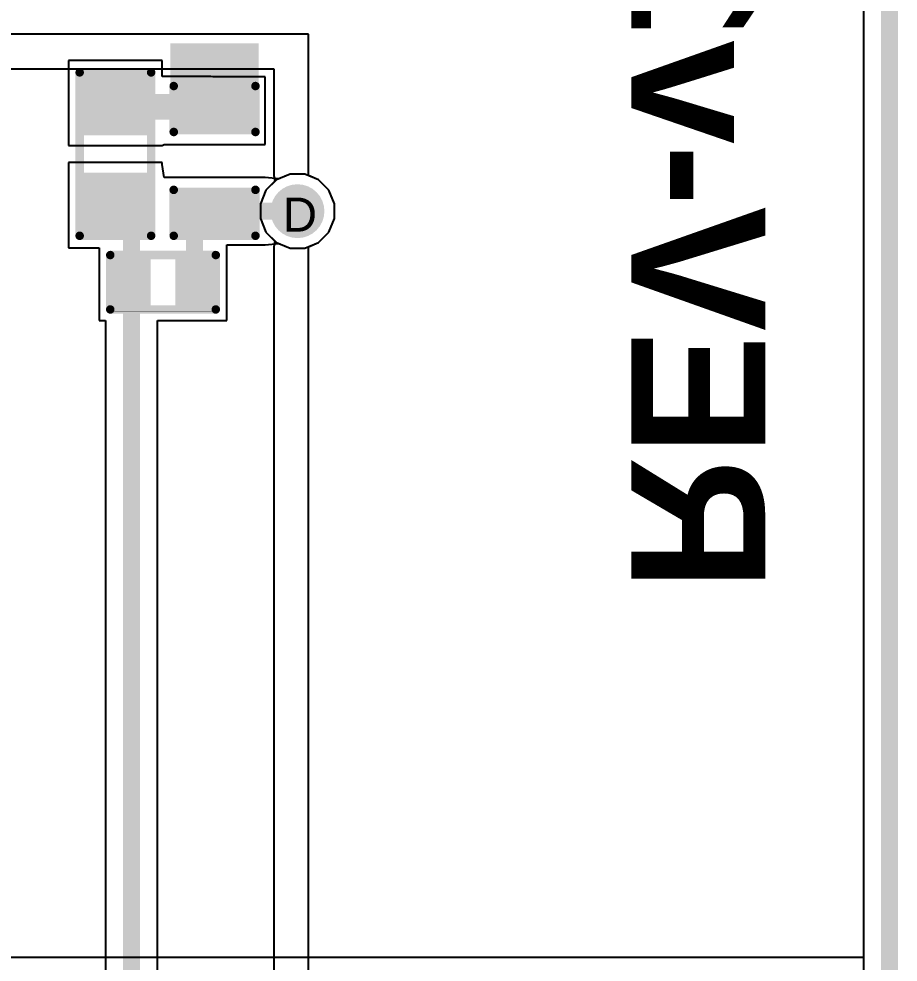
# Model space of a CAD drawing. Header units: inches. Extents: x 0 to 5401, y 0 to 5414.
# Drawn here: x 137 to 150.13, y 87.31 to 101.39 of the extents above; entities that cross this region are included whole.
import ezdxf

# ---------------------------------------------------------------- set-up
doc = ezdxf.new("R2010")
doc.units = ezdxf.units.IN
for name, color, linetype in [('Board Outline', 216, 'Continuous'), ('Bottom Layer', 5, 'Continuous'), ('Bottom Overlay', 54, 'Continuous'), ('Bottom Solder', 6, 'Continuous'), ('Drill Drawing', 1, 'Continuous'), ('Layer 1', 16, 'Continuous'), ('Layer 2', 76, 'Continuous'), ('Top Layer', 1, 'Continuous'), ('Top Overlay', 2, 'Continuous'), ('Top Paste', 8, 'Continuous'), ('Top Solder', 216, 'Continuous'), ('Via Holes', 16, 'Continuous')]:
    doc.layers.add(name, color=color, linetype=linetype)
doc.styles.add('Arial', font='', dxfattribs={"height": 0.2})
doc.styles.add('Arial_Bold', font='', dxfattribs={"height": 0.2})
doc.styles.get('Arial').set_extended_font_data('Arial')
doc.styles.get('Arial_Bold').set_extended_font_data('Arial', bold=True)

# ---------------------------------------------------------------- blocks, each defined once
blk = doc.blocks.new('R___0603_48')
at = {"layer": 'Top Layer'}
for points in [[(-0.381, 0.4445), (-0.381, -0.4445), (-1.143, -0.4445), (-1.143, 0.4445)], [(1.143, 0.4445), (1.143, -0.4445), (0.381, -0.4445), (0.381, 0.4445)]]:
    blk.add_hatch(color=1, dxfattribs=at).paths.add_polyline_path(points)
at = {"layer": 'Top Paste'}
for points in [[(-0.381, 0.4445), (-0.381, -0.4445), (-1.143, -0.4445), (-1.143, 0.4445)], [(1.143, 0.4445), (1.143, -0.4445), (0.381, -0.4445), (0.381, 0.4445)]]:
    blk.add_hatch(color=8, dxfattribs=at).paths.add_polyline_path(points)
at = {"layer": 'Top Solder'}
for points in [[(-0.2794, 0.5461), (-0.2794, -0.5461), (-1.2446, -0.5461), (-1.2446, 0.5461)], [(1.2446, 0.5461), (1.2446, -0.5461), (0.2794, -0.5461), (0.2794, 0.5461)]]:
    blk.add_hatch(color=216, dxfattribs=at).paths.add_polyline_path(points)
at = {"layer": 'Top Overlay'}
for points in [[(-1.2192, -0.5334, 0.127, 0.127, 0), (-1.2192, 0.5334, 0.127, 0.127, 0)], [(1.2192, 0.5334, 0.127, 0.127, 0), (-1.2192, 0.5334, 0.127, 0.127, 0)], [(1.2192, -0.5334, 0.127, 0.127, 0), (1.2192, 0.5334, 0.127, 0.127, 0)], [(1.2192, -0.5334, 0.127, 0.127, 0), (-1.2192, -0.5334, 0.127, 0.127, 0)]]:
    blk.add_lwpolyline(points, format="xyseb", dxfattribs=at)
for points in [[(-1.25095, 0.5334, 0.0635, 0.0635, 1), (-1.18745, 0.5334, 0.0635, 0.0635, 1)], [(-1.25095, 0.5334, 0.0635, 0.0635, 1), (-1.18745, 0.5334, 0.0635, 0.0635, 1)], [(1.18745, 0.5334, 0.0635, 0.0635, 1), (1.25095, 0.5334, 0.0635, 0.0635, 1)], [(1.18745, 0.5334, 0.0635, 0.0635, 1), (1.25095, 0.5334, 0.0635, 0.0635, 1)], [(-1.25095, -0.5334, 0.0635, 0.0635, 1), (-1.18745, -0.5334, 0.0635, 0.0635, 1)], [(-1.25095, -0.5334, 0.0635, 0.0635, 1), (-1.18745, -0.5334, 0.0635, 0.0635, 1)], [(1.18745, -0.5334, 0.0635, 0.0635, 1), (1.25095, -0.5334, 0.0635, 0.0635, 1)], [(1.18745, -0.5334, 0.0635, 0.0635, 1), (1.25095, -0.5334, 0.0635, 0.0635, 1)]]:
    blk.add_lwpolyline(points, format="xyseb", close=True, dxfattribs=at)
blk = doc.blocks.new('R___0402_49')
at = {"layer": 'Top Layer'}
for points in [[(-0.699, -0.318), (-0.699, 0.318), (-0.241, 0.318), (-0.241, -0.318)], [(0.241, -0.318), (0.241, 0.318), (0.699, 0.318), (0.699, -0.318)]]:
    blk.add_hatch(color=1, dxfattribs=at).paths.add_polyline_path(points)
at = {"layer": 'Top Paste'}
for points in [[(-0.699, -0.318), (-0.699, 0.318), (-0.241, 0.318), (-0.241, -0.318)], [(0.241, -0.318), (0.241, 0.318), (0.699, 0.318), (0.699, -0.318)]]:
    blk.add_hatch(color=8, dxfattribs=at).paths.add_polyline_path(points)
at = {"layer": 'Top Solder'}
for points in [[(-0.754, -0.373), (-0.754, 0.373), (-0.186, 0.373), (-0.186, -0.373)], [(0.186, -0.373), (0.186, 0.373), (0.754, 0.373), (0.754, -0.373)]]:
    blk.add_hatch(color=216, dxfattribs=at).paths.add_polyline_path(points)
at = {"layer": 'Top Overlay'}
for points in [[(-0.787, 0.406, 0.127, 0.127, 0), (0.787, 0.406, 0.127, 0.127, 0)], [(-0.787, -0.406, 0.127, 0.127, 0), (-0.787, 0.406, 0.127, 0.127, 0)], [(0.787, -0.406, 0.127, 0.127, 0), (0.787, 0.406, 0.127, 0.127, 0)], [(-0.787, -0.406, 0.127, 0.127, 0), (0.787, -0.406, 0.127, 0.127, 0)], [(-0.813, -0.432, 0.00323, 0.00323, 0), (0.813, -0.432, 0.00323, 0.00323, 0)]]:
    blk.add_lwpolyline(points, format="xyseb", dxfattribs=at)
for points in [[(-0.819, 0.406, 0.0635, 0.0635, 1), (-0.756, 0.406, 0.0635, 0.0635, 1)], [(-0.819, 0.406, 0.0635, 0.0635, 1), (-0.756, 0.406, 0.0635, 0.0635, 1)], [(0.756, 0.406, 0.0635, 0.0635, 1), (0.819, 0.406, 0.0635, 0.0635, 1)], [(0.756, 0.406, 0.0635, 0.0635, 1), (0.819, 0.406, 0.0635, 0.0635, 1)], [(-0.819, -0.406, 0.0635, 0.0635, 1), (-0.756, -0.406, 0.0635, 0.0635, 1)], [(-0.819, -0.406, 0.0635, 0.0635, 1), (-0.756, -0.406, 0.0635, 0.0635, 1)], [(0.756, -0.406, 0.0635, 0.0635, 1), (0.819, -0.406, 0.0635, 0.0635, 1)], [(0.756, -0.406, 0.0635, 0.0635, 1), (0.819, -0.406, 0.0635, 0.0635, 1)], [(-0.814, -0.432, 0.00161, 0.00161, 1), (-0.812, -0.432, 0.00161, 0.00161, 1)], [(0.812, -0.432, 0.00161, 0.00161, 1), (0.814, -0.432, 0.00161, 0.00161, 1)]]:
    blk.add_lwpolyline(points, format="xyseb", close=True, dxfattribs=at)
blk = doc.blocks.new('LED_0603_169')
at = {"layer": 'Top Layer'}
for points in [[(-1, 0.5), (-0.5, 0.5), (-0.5, -0.5), (-1, -0.5)], [(0.5, 0.5), (1, 0.5), (1, -0.5), (0.5, -0.5)]]:
    blk.add_hatch(color=1, dxfattribs=at).paths.add_polyline_path(points)
at = {"layer": 'Top Overlay'}
blk.add_hatch(color=2, dxfattribs=at).paths.add_polyline_path([(1.118, -0.66), (1.753, -0.66), (1.753, 0.66), (1.118, 0.66)])
at = {"layer": 'Top Paste'}
for points in [[(-1, 0.5), (-0.5, 0.5), (-0.5, -0.5), (-1, -0.5)], [(0.5, 0.5), (1, 0.5), (1, -0.5), (0.5, -0.5)]]:
    blk.add_hatch(color=8, dxfattribs=at).paths.add_polyline_path(points)
at = {"layer": 'Top Solder'}
for points in [[(-1.102, 0.602), (-0.398, 0.602), (-0.398, -0.602), (-1.102, -0.602)], [(0.398, 0.602), (1.102, 0.602), (1.102, -0.602), (0.398, -0.602)]]:
    blk.add_hatch(color=216, dxfattribs=at).paths.add_polyline_path(points)
at = {"layer": 'Top Overlay'}
for points in [[(-1.118, 0.61, 0.127, 0.127, 0), (-1.118, -0.61, 0.127, 0.127, 0)], [(-1.118, 0.61, 0.127, 0.127, 0), (-0.432, 0.61, 0.127, 0.127, 0)], [(0.432, 0.61, 0.127, 0.127, 0), (1.118, 0.61, 0.127, 0.127, 0)], [(1.118, 0.61, 0.127, 0.127, 0), (1.118, -0.61, 0.127, 0.127, 0)], [(-1.118, -0.61, 0.127, 0.127, 0), (-0.432, -0.61, 0.127, 0.127, 0)], [(0.432, -0.61, 0.127, 0.127, 0), (1.118, -0.61, 0.127, 0.127, 0)]]:
    blk.add_lwpolyline(points, format="xyseb", dxfattribs=at)
for points in [[(-1.149, 0.61, 0.0635, 0.0635, 1), (-1.086, 0.61, 0.0635, 0.0635, 1)], [(-1.149, 0.61, 0.0635, 0.0635, 1), (-1.086, 0.61, 0.0635, 0.0635, 1)], [(-0.464, 0.61, 0.0635, 0.0635, 1), (-0.4, 0.61, 0.0635, 0.0635, 1)], [(0.4, 0.61, 0.0635, 0.0635, 1), (0.464, 0.61, 0.0635, 0.0635, 1)], [(1.086, 0.61, 0.0635, 0.0635, 1), (1.149, 0.61, 0.0635, 0.0635, 1)], [(1.086, 0.61, 0.0635, 0.0635, 1), (1.149, 0.61, 0.0635, 0.0635, 1)], [(-1.149, -0.61, 0.0635, 0.0635, 1), (-1.086, -0.61, 0.0635, 0.0635, 1)], [(-1.149, -0.61, 0.0635, 0.0635, 1), (-1.086, -0.61, 0.0635, 0.0635, 1)], [(-0.464, -0.61, 0.0635, 0.0635, 1), (-0.4, -0.61, 0.0635, 0.0635, 1)], [(0.4, -0.61, 0.0635, 0.0635, 1), (0.464, -0.61, 0.0635, 0.0635, 1)], [(1.086, -0.61, 0.0635, 0.0635, 1), (1.149, -0.61, 0.0635, 0.0635, 1)], [(1.086, -0.61, 0.0635, 0.0635, 1), (1.149, -0.61, 0.0635, 0.0635, 1)]]:
    blk.add_lwpolyline(points, format="xyseb", close=True, dxfattribs=at)

msp = doc.modelspace()

# ---------------------------------------------------------------- hatches: boundary and pattern name
at = {"layer": 'Bottom Layer'}
h = msp.add_hatch(color=5, dxfattribs=at)
edge = h.paths.add_edge_path()
edge.add_arc((141.161, 98.52), 0.3, 0, 360)
at = {"layer": 'Bottom Solder'}
h = msp.add_hatch(color=6, dxfattribs=at)
edge = h.paths.add_edge_path()
edge.add_arc((141.161, 98.52), 0.402, 0, 360)
at = {"layer": 'Layer 1'}
h = msp.add_hatch(color=16, dxfattribs=at)
edge = h.paths.add_edge_path()
edge.add_arc((141.161, 98.52), 0.3, 0, 360)
at = {"layer": 'Layer 2'}
h = msp.add_hatch(color=76, dxfattribs=at)
edge = h.paths.add_edge_path()
edge.add_arc((141.161, 98.52), 0.3, 0, 360)
at = {"layer": 'Top Layer'}
h = msp.add_hatch(color=1, dxfattribs=at)
edge = h.paths.add_edge_path()
edge.add_arc((141.161, 98.52), 0.3, 0, 360)
at = {"layer": 'Top Solder'}
h = msp.add_hatch(color=216, dxfattribs=at)
edge = h.paths.add_edge_path()
edge.add_arc((141.161, 98.52), 0.402, 0, 360)
at = {"layer": 'Via Holes'}
h = msp.add_hatch(color=7, dxfattribs=at)
edge = h.paths.add_edge_path()
edge.add_arc((141.161, 98.52), 0.15, 0, 360)

# ---------------------------------------------------------------- linework, layer by layer
at = {"layer": 'Board Outline'}
msp.add_lwpolyline([(150, 0, 0.254, 0.254, 0), (150, 117, 0.254, 0.254, 0)], format="xyseb", dxfattribs=at)
at = {"layer": 'Bottom Layer'}
for p, q in [((149.612, 112.477), (149.612, 83.719)), ((140.847, 98.99), (140.691, 98.834)), ((141.051, 99.074), (140.847, 98.99)), ((141.271, 99.074), (141.051, 99.074)), ((141.475, 98.99), (141.271, 99.074)), ((141.63, 98.834), (141.475, 98.99)), ((140.691, 98.834), (140.607, 98.63)), ((141.715, 98.63), (141.63, 98.834)), ((140.607, 98.63), (140.607, 98.41)), ((141.715, 98.41), (141.715, 98.63)), ((140.607, 98.41), (140.691, 98.206)), ((141.63, 98.206), (141.715, 98.41)), ((140.691, 98.206), (140.847, 98.05)), ((141.475, 98.05), (141.63, 98.206)), ((140.847, 98.05), (141.051, 97.966)), ((141.271, 97.966), (141.475, 98.05)), ((141.051, 97.966), (141.271, 97.966))]:
    msp.add_line(p, q, dxfattribs=at)
at = {"layer": 'Layer 1'}
for p, q in [((149.612, 112.39), (149.612, 83.774)), ((141.326, 101.162), (123.393, 101.162)), ((141.326, 99.051), (141.326, 101.162)), ((131.687, 100.644), (140.808, 100.644)), ((140.808, 100.644), (140.808, 99.051)), ((140.808, 99.051), (140.824, 98.967)), ((141.475, 98.99), (141.326, 99.051)), ((141.63, 98.834), (141.475, 98.99)), ((140.691, 98.834), (140.607, 98.63)), ((140.824, 98.967), (140.691, 98.834)), ((141.715, 98.63), (141.63, 98.834)), ((140.607, 98.63), (140.607, 98.41)), ((141.715, 98.41), (141.715, 98.63)), ((140.607, 98.41), (140.691, 98.206)), ((141.63, 98.206), (141.715, 98.41)), ((140.691, 98.206), (140.824, 98.073)), ((141.475, 98.05), (141.63, 98.206)), ((140.824, 98.073), (140.808, 97.989)), ((140.808, 97.989), (140.808, 85.497)), ((141.326, 97.989), (141.475, 98.05)), ((141.326, 85.497), (141.326, 97.989))]:
    msp.add_line(p, q, dxfattribs=at)
at = {"layer": 'Layer 2'}
for p, q in [((149.612, 112.39), (149.612, 87.379)), ((149.612, 87.379), (89.877, 87.379))]:
    msp.add_line(p, q, dxfattribs=at)
at = {"layer": 'Top Layer'}
for p, q in [((149.612, 111.298), (149.612, 83.719)), ((139.142, 100.769), (137.745, 100.769)), ((137.745, 100.769), (137.745, 99.499)), ((139.142, 100.53), (139.142, 100.769)), ((139.867, 100.53), (139.142, 100.53)), ((139.898, 100.524), (139.867, 100.53)), ((140.678, 100.524), (139.898, 100.524)), ((140.678, 99.516), (140.678, 100.524)), ((137.745, 99.499), (139.142, 99.499)), ((139.142, 99.499), (139.17, 99.516)), ((139.142, 99.499), (139.142, 99.499)), ((139.17, 99.516), (140.678, 99.516)), ((139.142, 99.245), (137.745, 99.245)), ((137.745, 99.245), (137.745, 97.975)), ((139.142, 99.215), (139.142, 99.245)), ((139.17, 99.024), (139.142, 99.215)), ((140.678, 99.024), (139.17, 99.024)), ((140.881, 99.004), (140.678, 99.024)), ((140.678, 99.024), (140.678, 99.024)), ((141.051, 99.074), (140.881, 99.004)), ((141.271, 99.074), (141.051, 99.074)), ((141.475, 98.99), (141.271, 99.074)), ((141.63, 98.834), (141.475, 98.99)), ((141.715, 98.63), (141.63, 98.834)), ((141.715, 98.41), (141.715, 98.63)), ((141.63, 98.206), (141.715, 98.41)), ((141.475, 98.05), (141.63, 98.206)), ((140.107, 96.887), (140.107, 98.016)), ((140.107, 98.016), (140.678, 98.016)), ((140.678, 98.016), (140.881, 98.036)), ((140.678, 98.016), (140.678, 98.016)), ((140.881, 98.036), (141.051, 97.966)), ((141.271, 97.966), (141.475, 98.05)), ((137.745, 97.975), (138.202, 97.975)), ((138.202, 97.975), (138.202, 96.887)), ((141.051, 97.966), (141.271, 97.966)), ((138.202, 96.887), (138.296, 96.887)), ((138.296, 96.887), (138.296, 84.97)), ((139.073, 84.809), (139.073, 96.887)), ((139.073, 96.887), (140.107, 96.887))]:
    msp.add_line(p, q, dxfattribs=at)
for points in [[(138.443, 100.134, 0.381, 0.381, 0), (138.5, 100.077, 0.381, 0.381, 0)], [(138.5, 100.077, 0.381, 0.381, 0), (139.867, 100.077, 0.381, 0.381, 0)], [(139.867, 100.077, 0.381, 0.381, 0), (139.924, 100.02, 0.381, 0.381, 0)], [(138.443, 98.61, 0.254, 0.254, 0), (138.684, 98.368, 0.254, 0.254, 0)], [(139.624, 98.397, 0.254, 0.254, 0), (139.747, 98.52, 0.254, 0.254, 0)], [(139.747, 98.52, 0.254, 0.254, 0), (139.924, 98.52, 0.254, 0.254, 0)], [(139.924, 98.52, 0.254, 0.254, 0), (141.161, 98.52, 0.254, 0.254, 0)], [(138.684, 97.459, 0.254, 0.254, 0), (138.684, 98.368, 0.254, 0.254, 0)], [(139.624, 97.459, 0.254, 0.254, 0), (139.624, 98.397, 0.254, 0.254, 0)], [(138.684, 84.809, 0.254, 0.254, 0), (138.684, 97.459, 0.254, 0.254, 0)]]:
    msp.add_lwpolyline(points, format="xyseb", dxfattribs=at)
for points in [[(138.348, 100.134, 0.191, 0.191, 1), (138.538, 100.134, 0.191, 0.191, 1)], [(138.405, 100.077, 0.191, 0.191, 1), (138.595, 100.077, 0.191, 0.191, 1)], [(138.405, 100.077, 0.191, 0.191, 1), (138.595, 100.077, 0.191, 0.191, 1)], [(139.772, 100.077, 0.191, 0.191, 1), (139.963, 100.077, 0.191, 0.191, 1)], [(139.772, 100.077, 0.191, 0.191, 1), (139.963, 100.077, 0.191, 0.191, 1)], [(139.829, 100.02, 0.191, 0.191, 1), (140.019, 100.02, 0.191, 0.191, 1)], [(138.38, 98.61, 0.127, 0.127, 1), (138.507, 98.61, 0.127, 0.127, 1)], [(139.684, 98.52, 0.127, 0.127, 1), (139.811, 98.52, 0.127, 0.127, 1)], [(139.684, 98.52, 0.127, 0.127, 1), (139.811, 98.52, 0.127, 0.127, 1)], [(139.861, 98.52, 0.127, 0.127, 1), (139.988, 98.52, 0.127, 0.127, 1)], [(139.861, 98.52, 0.127, 0.127, 1), (139.988, 98.52, 0.127, 0.127, 1)], [(141.097, 98.52, 0.127, 0.127, 1), (141.224, 98.52, 0.127, 0.127, 1)], [(138.621, 98.368, 0.127, 0.127, 1), (138.748, 98.368, 0.127, 0.127, 1)], [(138.621, 98.368, 0.127, 0.127, 1), (138.748, 98.368, 0.127, 0.127, 1)], [(139.561, 98.397, 0.127, 0.127, 1), (139.688, 98.397, 0.127, 0.127, 1)], [(139.561, 98.397, 0.127, 0.127, 1), (139.688, 98.397, 0.127, 0.127, 1)], [(138.621, 97.459, 0.127, 0.127, 1), (138.748, 97.459, 0.127, 0.127, 1)], [(138.621, 97.459, 0.127, 0.127, 1), (138.748, 97.459, 0.127, 0.127, 1)], [(139.561, 97.459, 0.127, 0.127, 1), (139.688, 97.459, 0.127, 0.127, 1)]]:
    msp.add_lwpolyline(points, format="xyseb", close=True, dxfattribs=at)

# ---------------------------------------------------------------- block references
for name, p, rotation in [('LED_0603_169', (139.924, 99.27), 90), ('R___0603_48', (138.443, 99.372), 270)]:
    msp.add_blockref(name, p, dxfattribs=dict(rotation=rotation))
msp.add_blockref('R___0402_49', (139.154, 97.459))

# ---------------------------------------------------------------- texts
at = {"layer": 'Bottom Overlay', "style": 'Arial_Bold', "text_generation_flag": 2}
msp.add_text('REV-v1.0', height=2, rotation=270, dxfattribs=at).set_placement((146.143, 92.847))
at = {"layer": 'Drill Drawing', "style": 'Arial'}
msp.add_text('D', height=0.508, dxfattribs=at).set_placement((140.941, 98.215))

doc.saveas('drawing.dxf')
